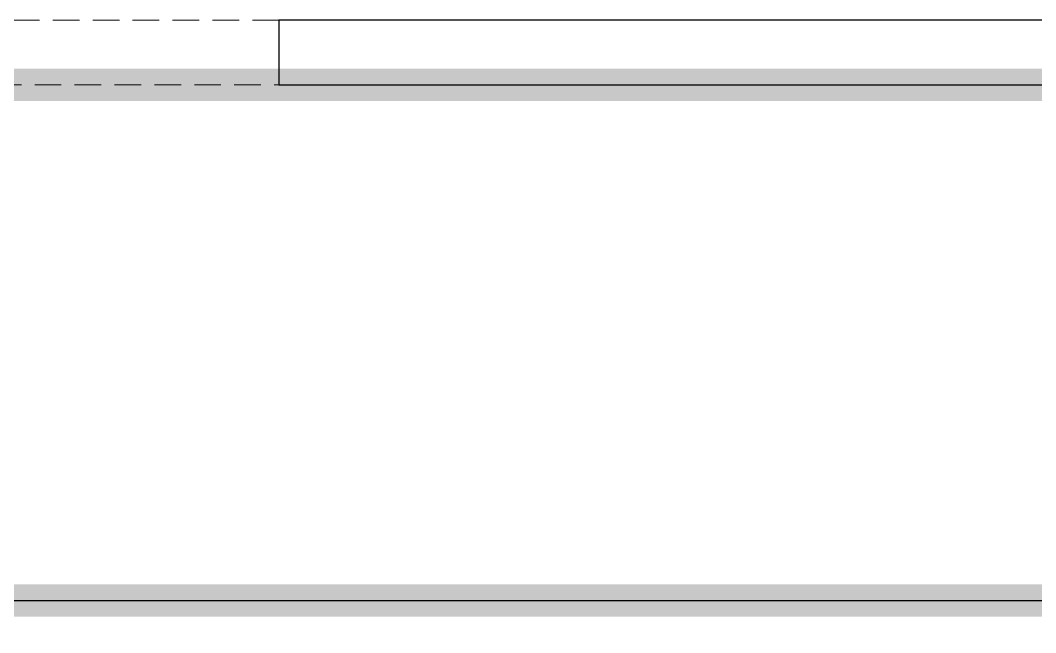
# Model space of a CAD drawing. Header units: feet. Extents: x 7280033 to 7299191, y -5590214 to -5578860.
# Drawn here: x 7292740 to 7294314, y -5582084 to -5581134 of the extents above; entities that cross this region are included whole.
import ezdxf

# ---------------------------------------------------------------- set-up
doc = ezdxf.new("R2010")
doc.units = ezdxf.units.FT
doc.header["$LTSCALE"] = 33
doc.header["$MEASUREMENT"] = 0
doc.linetypes.add('a_p6_plan_L18$0$HIDDEN', pattern=[0.375, 0.25, -0.125])
doc.linetypes.add('ACAD_ISO03W100', pattern=[30, 12, -18])
for name, color, linetype, lineweight in [('LENS-CURTAIN', 5, 'a_p6_plan_L18$0$HIDDEN', 9), ('LENS-PARTITION', 21, 'Continuous', 25), ('LK-TILES FINISH', 251, 'Continuous', 5)]:
    doc.layers.add(name, color=color, linetype=linetype, lineweight=lineweight)

msp = doc.modelspace()

# ---------------------------------------------------------------- linework, layer by layer
at = {"layer": 'LENS-CURTAIN', "ltscale": 5}
msp.add_lwpolyline([(7292391.077649961, -5581233.918900275), (7293141.077649961, -5581233.918900275), (7293141.077649961, -5581133.918900275), (7292391.077649961, -5581133.918900275)], close=True, dxfattribs=at)
at = {"layer": 'LENS-PARTITION'}
for points in [[(7293141.077649969, -5581233.918900274), (7294341.077649969, -5581233.918900274), (7294341.077649969, -5581133.918900274), (7293141.077649969, -5581133.918900274)], [(7295291.077649969, -5582133.918900276), (7291841.077649969, -5582133.918900274), (7291841.077649969, -5582033.918900275), (7295291.077649969, -5582033.918900277)]]:
    msp.add_lwpolyline(points, close=True, dxfattribs=at)
at = {"layer": 'LK-TILES FINISH', "color": 212, "linetype": 'ACAD_ISO03W100', "ltscale": 0.05, "const_width": 50}
msp.add_lwpolyline([(7295190.482095101, -5581233.918900254), (7291941.077649969, -5581233.918900275), (7291941.077649969, -5582033.918900275), (7295191.077649969, -5582033.918900277)], dxfattribs=at)

doc.saveas('drawing.dxf')
